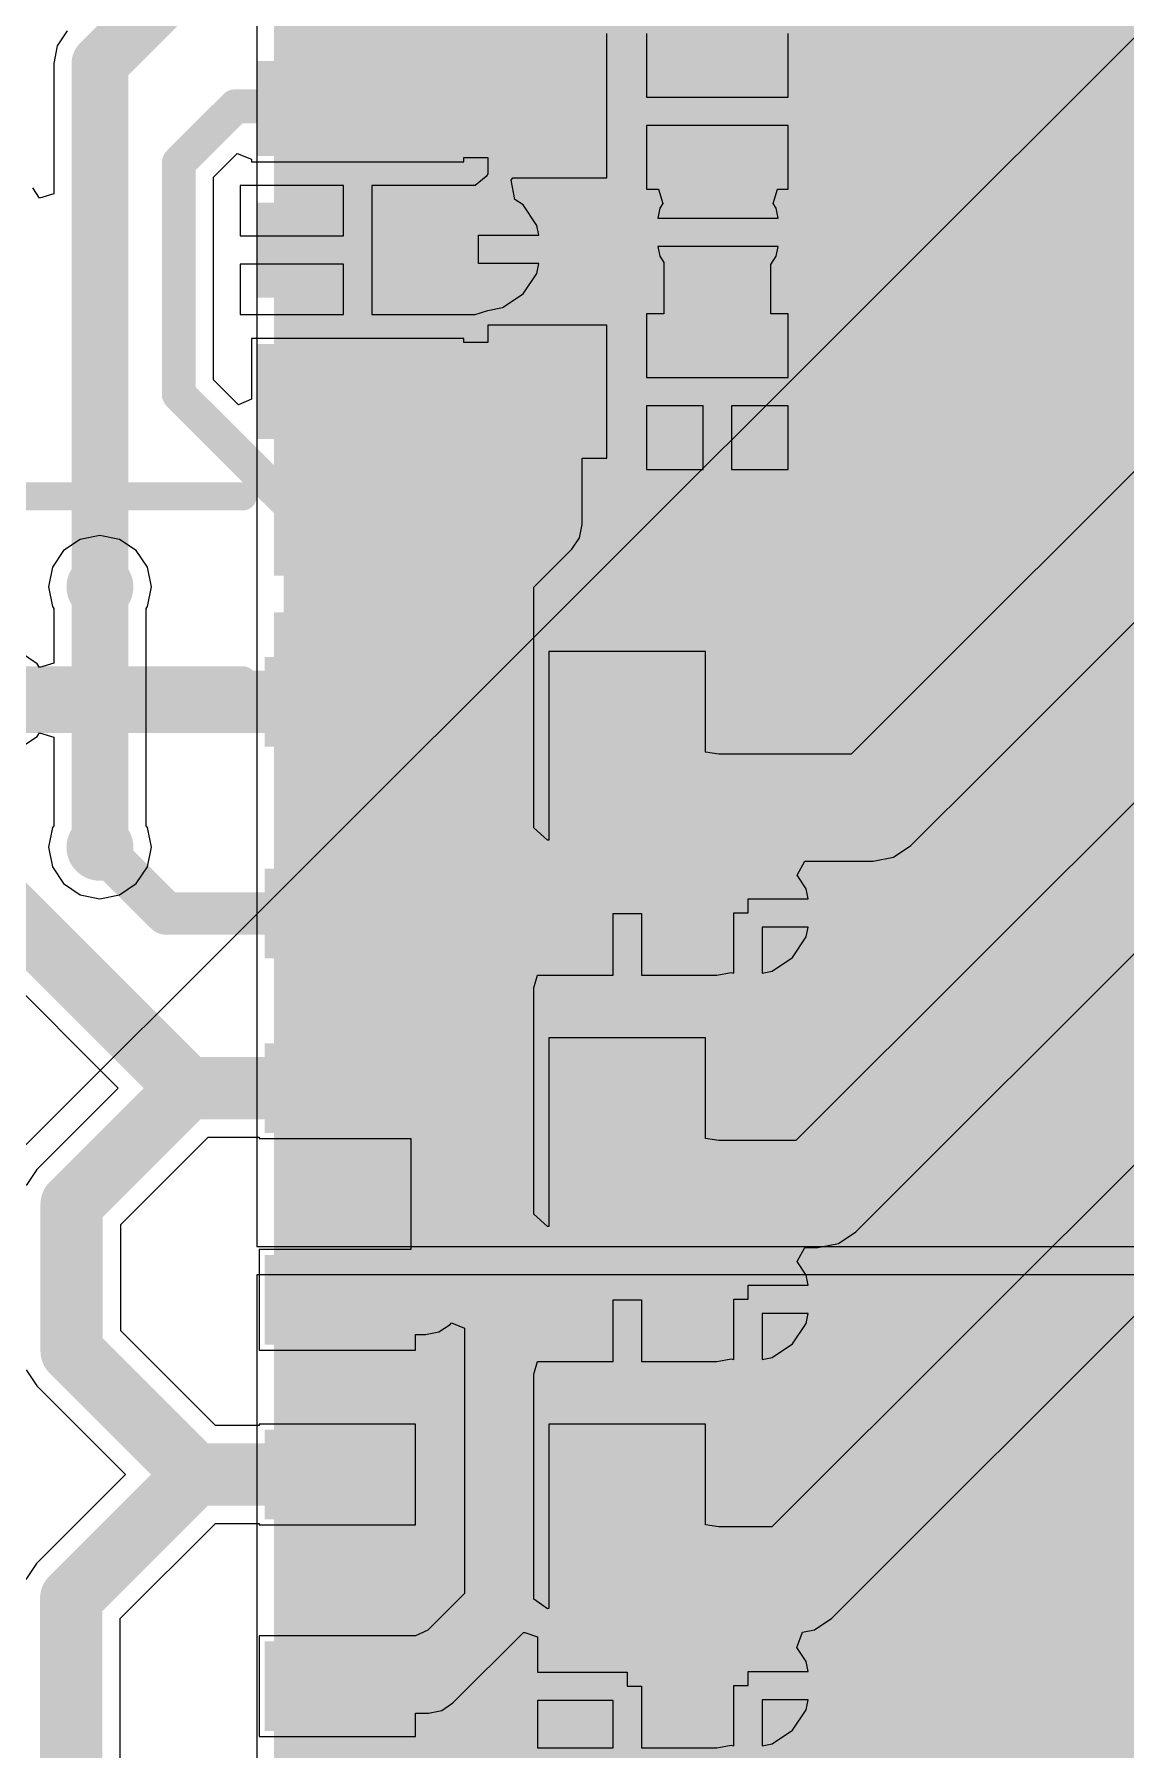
# Model space of a CAD drawing. Header units: millimetres. Extents: x 0 to 214, y 0 to 214.
# Drawn here: x 0.817 to 1.202, y 0.719 to 1.325 of the extents above; entities that cross this region are included whole.
import ezdxf

# ---------------------------------------------------------------- set-up
doc = ezdxf.new("R2010")
doc.units = ezdxf.units.MM
doc.header["$MEASUREMENT"] = 0
for name, color, linetype in [('BottomLayer', 5, 'Continuous'), ('BottomPaste', 16, 'Continuous'), ('BottomSolder', 6, 'Continuous'), ('TopLayer', 1, 'Continuous'), ('TopOverlay', 2, 'Continuous'), ('TopPaste', 8, 'Continuous'), ('TopSolder', 216, 'Continuous'), ('ViaHoleLayer', 16, 'Continuous')]:
    doc.layers.add(name, color=color, linetype=linetype)

# ---------------------------------------------------------------- blocks, each defined once
blk = doc.blocks.new('RES_0603_B_145')
at = {"layer": 'BottomLayer'}
for points in [[(-0.045, -0.0175), (-0.045, 0.0175), (-0.015, 0.0175), (-0.015, -0.0175)], [(0.015, -0.0175), (0.015, 0.0175), (0.045, 0.0175), (0.045, -0.0175)]]:
    blk.add_hatch(color=5, dxfattribs=at).paths.add_polyline_path(points)
at = {"layer": 'BottomPaste'}
for points in [[(-0.045, -0.0175), (-0.045, 0.0175), (-0.015, 0.0175), (-0.015, -0.0175)], [(0.015, -0.0175), (0.015, 0.0175), (0.045, 0.0175), (0.045, -0.0175)]]:
    blk.add_hatch(color=16, dxfattribs=at).paths.add_polyline_path(points)
at = {"layer": 'BottomSolder'}
for points in [[(-0.049, -0.0215), (-0.049, 0.0215), (-0.011, 0.0215), (-0.011, -0.0215)], [(0.011, -0.0215), (0.011, 0.0215), (0.049, 0.0215), (0.049, -0.0215)]]:
    blk.add_hatch(color=6, dxfattribs=at).paths.add_polyline_path(points)
blk = doc.blocks.new('RES_0603_B_146')
at = {"layer": 'BottomLayer'}
for points in [[(-0.045, -0.0175), (-0.045, 0.0175), (-0.015, 0.0175), (-0.015, -0.0175)], [(0.015, -0.0175), (0.015, 0.0175), (0.045, 0.0175), (0.045, -0.0175)]]:
    blk.add_hatch(color=5, dxfattribs=at).paths.add_polyline_path(points)
at = {"layer": 'BottomPaste'}
for points in [[(-0.045, -0.0175), (-0.045, 0.0175), (-0.015, 0.0175), (-0.015, -0.0175)], [(0.015, -0.0175), (0.015, 0.0175), (0.045, 0.0175), (0.045, -0.0175)]]:
    blk.add_hatch(color=16, dxfattribs=at).paths.add_polyline_path(points)
at = {"layer": 'BottomSolder'}
for points in [[(-0.049, -0.0215), (-0.049, 0.0215), (-0.011, 0.0215), (-0.011, -0.0215)], [(0.011, -0.0215), (0.011, 0.0215), (0.049, 0.0215), (0.049, -0.0215)]]:
    blk.add_hatch(color=6, dxfattribs=at).paths.add_polyline_path(points)
blk = doc.blocks.new('SOT_23_5_B_203')
at = {"layer": 'BottomLayer'}
for points in [[(-0.07283465, 0.0492126), (-0.02952755, 0.0492126), (-0.02952755, 0.0255906), (-0.07283465, 0.0255906)], [(0.02952755, 0.0492126), (0.07283465, 0.0492126), (0.07283465, 0.0255906), (0.02952755, 0.0255906)], [(-0.07283465, 0.011811), (-0.02952755, 0.011811), (-0.02952755, -0.011811), (-0.07283465, -0.011811)], [(-0.07283465, -0.0255906), (-0.02952755, -0.0255906), (-0.02952755, -0.0492126), (-0.07283465, -0.0492126)], [(0.02952755, -0.0255906), (0.07283465, -0.0255906), (0.07283465, -0.0492126), (0.02952755, -0.0492126)]]:
    blk.add_hatch(color=5, dxfattribs=at).paths.add_polyline_path(points)
at = {"layer": 'BottomPaste'}
for points in [[(-0.07283465, 0.0492126), (-0.02952755, 0.0492126), (-0.02952755, 0.0255906), (-0.07283465, 0.0255906)], [(0.02952755, 0.0492126), (0.07283465, 0.0492126), (0.07283465, 0.0255906), (0.02952755, 0.0255906)], [(-0.07283465, 0.011811), (-0.02952755, 0.011811), (-0.02952755, -0.011811), (-0.07283465, -0.011811)], [(-0.07283465, -0.0255906), (-0.02952755, -0.0255906), (-0.02952755, -0.0492126), (-0.07283465, -0.0492126)], [(0.02952755, -0.0255906), (0.07283465, -0.0255906), (0.07283465, -0.0492126), (0.02952755, -0.0492126)]]:
    blk.add_hatch(color=16, dxfattribs=at).paths.add_polyline_path(points)
at = {"layer": 'BottomSolder'}
for points in [[(-0.07683465, 0.0532126), (-0.02552755, 0.0532126), (-0.02552755, 0.0215906), (-0.07683465, 0.0215906)], [(0.02552755, 0.0532126), (0.07683465, 0.0532126), (0.07683465, 0.0215906), (0.02552755, 0.0215906)], [(-0.07683465, 0.015811), (-0.02552755, 0.015811), (-0.02552755, -0.015811), (-0.07683465, -0.015811)], [(-0.07683465, -0.0215906), (-0.02552755, -0.0215906), (-0.02552755, -0.0532126), (-0.07683465, -0.0532126)], [(0.02552755, -0.0215906), (0.07683465, -0.0215906), (0.07683465, -0.0532126), (0.02552755, -0.0532126)]]:
    blk.add_hatch(color=6, dxfattribs=at).paths.add_polyline_path(points)
blk = doc.blocks.new('SOT_23_5_B_204')
at = {"layer": 'BottomLayer'}
for points in [[(-0.07283465, 0.0492126), (-0.02952755, 0.0492126), (-0.02952755, 0.0255906), (-0.07283465, 0.0255906)], [(0.02952755, 0.0492126), (0.07283465, 0.0492126), (0.07283465, 0.0255906), (0.02952755, 0.0255906)], [(-0.07283465, 0.011811), (-0.02952755, 0.011811), (-0.02952755, -0.011811), (-0.07283465, -0.011811)], [(-0.07283465, -0.0255906), (-0.02952755, -0.0255906), (-0.02952755, -0.0492126), (-0.07283465, -0.0492126)], [(0.02952755, -0.0255906), (0.07283465, -0.0255906), (0.07283465, -0.0492126), (0.02952755, -0.0492126)]]:
    blk.add_hatch(color=5, dxfattribs=at).paths.add_polyline_path(points)
at = {"layer": 'BottomPaste'}
for points in [[(-0.07283465, 0.0492126), (-0.02952755, 0.0492126), (-0.02952755, 0.0255906), (-0.07283465, 0.0255906)], [(0.02952755, 0.0492126), (0.07283465, 0.0492126), (0.07283465, 0.0255906), (0.02952755, 0.0255906)], [(-0.07283465, 0.011811), (-0.02952755, 0.011811), (-0.02952755, -0.011811), (-0.07283465, -0.011811)], [(-0.07283465, -0.0255906), (-0.02952755, -0.0255906), (-0.02952755, -0.0492126), (-0.07283465, -0.0492126)], [(0.02952755, -0.0255906), (0.07283465, -0.0255906), (0.07283465, -0.0492126), (0.02952755, -0.0492126)]]:
    blk.add_hatch(color=16, dxfattribs=at).paths.add_polyline_path(points)
at = {"layer": 'BottomSolder'}
for points in [[(-0.07683465, 0.0532126), (-0.02552755, 0.0532126), (-0.02552755, 0.0215906), (-0.07683465, 0.0215906)], [(0.02552755, 0.0532126), (0.07683465, 0.0532126), (0.07683465, 0.0215906), (0.02552755, 0.0215906)], [(-0.07683465, 0.015811), (-0.02552755, 0.015811), (-0.02552755, -0.015811), (-0.07683465, -0.015811)], [(-0.07683465, -0.0215906), (-0.02552755, -0.0215906), (-0.02552755, -0.0532126), (-0.07683465, -0.0532126)], [(0.02552755, -0.0215906), (0.07683465, -0.0215906), (0.07683465, -0.0532126), (0.02552755, -0.0532126)]]:
    blk.add_hatch(color=6, dxfattribs=at).paths.add_polyline_path(points)
blk = doc.blocks.new('SOT_23_5_B_205')
at = {"layer": 'BottomLayer'}
for points in [[(-0.07283465, 0.0492126), (-0.02952755, 0.0492126), (-0.02952755, 0.0255906), (-0.07283465, 0.0255906)], [(0.02952755, 0.0492126), (0.07283465, 0.0492126), (0.07283465, 0.0255906), (0.02952755, 0.0255906)], [(-0.07283465, 0.011811), (-0.02952755, 0.011811), (-0.02952755, -0.011811), (-0.07283465, -0.011811)], [(-0.07283465, -0.0255906), (-0.02952755, -0.0255906), (-0.02952755, -0.0492126), (-0.07283465, -0.0492126)], [(0.02952755, -0.0255906), (0.07283465, -0.0255906), (0.07283465, -0.0492126), (0.02952755, -0.0492126)]]:
    blk.add_hatch(color=5, dxfattribs=at).paths.add_polyline_path(points)
at = {"layer": 'BottomPaste'}
for points in [[(-0.07283465, 0.0492126), (-0.02952755, 0.0492126), (-0.02952755, 0.0255906), (-0.07283465, 0.0255906)], [(0.02952755, 0.0492126), (0.07283465, 0.0492126), (0.07283465, 0.0255906), (0.02952755, 0.0255906)], [(-0.07283465, 0.011811), (-0.02952755, 0.011811), (-0.02952755, -0.011811), (-0.07283465, -0.011811)], [(-0.07283465, -0.0255906), (-0.02952755, -0.0255906), (-0.02952755, -0.0492126), (-0.07283465, -0.0492126)], [(0.02952755, -0.0255906), (0.07283465, -0.0255906), (0.07283465, -0.0492126), (0.02952755, -0.0492126)]]:
    blk.add_hatch(color=16, dxfattribs=at).paths.add_polyline_path(points)
at = {"layer": 'BottomSolder'}
for points in [[(-0.07683465, 0.0532126), (-0.02552755, 0.0532126), (-0.02552755, 0.0215906), (-0.07683465, 0.0215906)], [(0.02552755, 0.0532126), (0.07683465, 0.0532126), (0.07683465, 0.0215906), (0.02552755, 0.0215906)], [(-0.07683465, 0.015811), (-0.02552755, 0.015811), (-0.02552755, -0.015811), (-0.07683465, -0.015811)], [(-0.07683465, -0.0215906), (-0.02552755, -0.0215906), (-0.02552755, -0.0532126), (-0.07683465, -0.0532126)], [(0.02552755, -0.0215906), (0.07683465, -0.0215906), (0.07683465, -0.0532126), (0.02552755, -0.0532126)]]:
    blk.add_hatch(color=6, dxfattribs=at).paths.add_polyline_path(points)
blk = doc.blocks.new('SOIC_8_B_261')
at = {"layer": 'BottomLayer'}
for points in [[(-0.07350395, 0.0622047), (-0.13649605, 0.0622047), (-0.13649605, 0.0877953), (-0.07350395, 0.0877953)], [(0.13909445, 0.0622047), (0.07610235, 0.0622047), (0.07610235, 0.0877953), (0.13909445, 0.0877953)], [(-0.07350395, 0.0122047), (-0.13649605, 0.0122047), (-0.13649605, 0.0377953), (-0.07350395, 0.0377953)], [(0.13909445, 0.0122047), (0.07610235, 0.0122047), (0.07610235, 0.0377953), (0.13909445, 0.0377953)], [(-0.07350395, -0.0377953), (-0.13649605, -0.0377953), (-0.13649605, -0.0122047), (-0.07350395, -0.0122047)], [(0.13909445, -0.0377953), (0.07610235, -0.0377953), (0.07610235, -0.0122047), (0.13909445, -0.0122047)], [(-0.07350395, -0.0877953), (-0.13649605, -0.0877953), (-0.13649605, -0.0622047), (-0.07350395, -0.0622047)], [(0.13909445, -0.0877953), (0.07610235, -0.0877953), (0.07610235, -0.0622047), (0.13909445, -0.0622047)]]:
    blk.add_hatch(color=5, dxfattribs=at).paths.add_polyline_path(points)
at = {"layer": 'BottomPaste'}
for points in [[(-0.07350395, 0.0622047), (-0.13649605, 0.0622047), (-0.13649605, 0.0877953), (-0.07350395, 0.0877953)], [(0.13909445, 0.0622047), (0.07610235, 0.0622047), (0.07610235, 0.0877953), (0.13909445, 0.0877953)], [(-0.07350395, 0.0122047), (-0.13649605, 0.0122047), (-0.13649605, 0.0377953), (-0.07350395, 0.0377953)], [(0.13909445, 0.0122047), (0.07610235, 0.0122047), (0.07610235, 0.0377953), (0.13909445, 0.0377953)], [(-0.07350395, -0.0377953), (-0.13649605, -0.0377953), (-0.13649605, -0.0122047), (-0.07350395, -0.0122047)], [(0.13909445, -0.0377953), (0.07610235, -0.0377953), (0.07610235, -0.0122047), (0.13909445, -0.0122047)], [(-0.07350395, -0.0877953), (-0.13649605, -0.0877953), (-0.13649605, -0.0622047), (-0.07350395, -0.0622047)], [(0.13909445, -0.0877953), (0.07610235, -0.0877953), (0.07610235, -0.0622047), (0.13909445, -0.0622047)]]:
    blk.add_hatch(color=16, dxfattribs=at).paths.add_polyline_path(points)
at = {"layer": 'BottomSolder'}
for points in [[(-0.06950395, 0.0582047), (-0.14049605, 0.0582047), (-0.14049605, 0.0917953), (-0.06950395, 0.0917953)], [(0.14309445, 0.0582047), (0.07210235, 0.0582047), (0.07210235, 0.0917953), (0.14309445, 0.0917953)], [(-0.06950395, 0.008204700000000002), (-0.14049605, 0.008204699999999997), (-0.14049605, 0.0417953), (-0.06950395, 0.0417953)], [(0.14309445, 0.008204700000000002), (0.07210235, 0.008204699999999997), (0.07210235, 0.0417953), (0.14309445, 0.0417953)], [(-0.06950395, -0.0417953), (-0.14049605, -0.0417953), (-0.14049605, -0.008204700000000002), (-0.06950395, -0.008204699999999997)], [(0.14309445, -0.0417953), (0.07210235, -0.0417953), (0.07210235, -0.008204700000000002), (0.14309445, -0.008204699999999997)], [(-0.06950395, -0.0917953), (-0.14049605, -0.0917953), (-0.14049605, -0.0582047), (-0.06950395, -0.0582047)], [(0.14309445, -0.0917953), (0.07210235, -0.0917953), (0.07210235, -0.0582047), (0.14309445, -0.0582047)]]:
    blk.add_hatch(color=6, dxfattribs=at).paths.add_polyline_path(points)
blk = doc.blocks.new('D2P___320')
at = {"layer": 'TopLayer'}
blk.add_hatch(color=1, dxfattribs=at).paths.add_polyline_path([(-0.225, 0.3850394), (0.225, 0.3850394), (0.225, 0.0350394), (-0.225, 0.0350394)])
at = {"layer": 'TopPaste'}
blk.add_hatch(color=8, dxfattribs=at).paths.add_polyline_path([(-0.225, 0.3850394), (0.225, 0.3850394), (0.225, 0.0350394), (-0.225, 0.0350394)])
at = {"layer": 'TopSolder'}
blk.add_hatch(color=216, dxfattribs=at).paths.add_polyline_path([(-0.229, 0.3890394), (0.229, 0.3890394), (0.229, 0.0310394), (-0.229, 0.0310394)])
at = {"layer": 'TopOverlay', "const_width": 0.01}
blk.add_lwpolyline([(0.201, -0.064), (0.201, 0.02)], dxfattribs=at)
at = {"layer": 'TopOverlay', "const_width": 0.005}
blk.add_lwpolyline([(0.1985, 0.02, 1), (0.2035, 0.02, 1)], format="xyb", close=True, dxfattribs=at)
blk = doc.blocks.new('D2P___321')
at = {"layer": 'TopLayer'}
blk.add_hatch(color=1, dxfattribs=at).paths.add_polyline_path([(-0.225, 0.3850394), (0.225, 0.3850394), (0.225, 0.0350394), (-0.225, 0.0350394)])
at = {"layer": 'TopPaste'}
blk.add_hatch(color=8, dxfattribs=at).paths.add_polyline_path([(-0.225, 0.3850394), (0.225, 0.3850394), (0.225, 0.0350394), (-0.225, 0.0350394)])
at = {"layer": 'TopSolder'}
blk.add_hatch(color=216, dxfattribs=at).paths.add_polyline_path([(-0.229, 0.3890394), (0.229, 0.3890394), (0.229, 0.0310394), (-0.229, 0.0310394)])
at = {"layer": 'TopOverlay', "const_width": 0.01}
blk.add_lwpolyline([(-0.205, -0.064), (-0.205, 0.02)], dxfattribs=at)
at = {"layer": 'TopOverlay', "const_width": 0.005}
blk.add_lwpolyline([(-0.2075, 0.02, 1), (-0.2025, 0.02, 1)], format="xyb", close=True, dxfattribs=at)

msp = doc.modelspace()

# ---------------------------------------------------------------- hatches: boundary and pattern name
at = {"layer": 'BottomLayer'}
h = msp.add_hatch(color=5, dxfattribs=at)
edge = h.paths.add_edge_path()
edge.add_arc((1.0583699, 1.2554946), 0.011811, 0, 360)
h = msp.add_hatch(color=5, dxfattribs=at)
edge = h.paths.add_edge_path()
edge.add_arc((0.9738189, 1.2494016), 0.011811, 0, 360)
h = msp.add_hatch(color=5, dxfattribs=at)
edge = h.paths.add_edge_path()
edge.add_arc((0.8401409, 1.1301726), 0.011811, 0, 360)
h = msp.add_hatch(color=5, dxfattribs=at)
edge = h.paths.add_edge_path()
edge.add_arc((0.8401409, 1.0381726), 0.011811, 0, 360)
h = msp.add_hatch(color=5, dxfattribs=at)
edge = h.paths.add_edge_path()
edge.add_arc((1.069, 1.015), 0.011811, 0, 360)
h = msp.add_hatch(color=5, dxfattribs=at)
edge = h.paths.add_edge_path()
edge.add_arc((1.069, 0.8785), 0.011811, 0, 360)
h = msp.add_hatch(color=5, dxfattribs=at)
edge = h.paths.add_edge_path()
edge.add_arc((1.069, 0.742), 0.011811, 0, 360)
at = {"layer": 'BottomSolder'}
h = msp.add_hatch(color=6, dxfattribs=at)
edge = h.paths.add_edge_path()
edge.add_arc((1.0583699, 1.2554946), 0.0059055, 0, 360)
h = msp.add_hatch(color=6, dxfattribs=at)
edge = h.paths.add_edge_path()
edge.add_arc((0.9738189, 1.2494016), 0.0059055, 0, 360)
h = msp.add_hatch(color=6, dxfattribs=at)
edge = h.paths.add_edge_path()
edge.add_arc((0.8401409, 1.1301726), 0.0059055, 0, 360)
h = msp.add_hatch(color=6, dxfattribs=at)
edge = h.paths.add_edge_path()
edge.add_arc((0.8401409, 1.0381726), 0.0059055, 0, 360)
h = msp.add_hatch(color=6, dxfattribs=at)
edge = h.paths.add_edge_path()
edge.add_arc((1.069, 1.015), 0.0059055, 0, 360)
h = msp.add_hatch(color=6, dxfattribs=at)
edge = h.paths.add_edge_path()
edge.add_arc((1.069, 0.8785), 0.0059055, 0, 360)
h = msp.add_hatch(color=6, dxfattribs=at)
edge = h.paths.add_edge_path()
edge.add_arc((1.069, 0.742), 0.0059055, 0, 360)
at = {"layer": 'TopLayer'}
h = msp.add_hatch(color=1, dxfattribs=at)
edge = h.paths.add_edge_path()
edge.add_arc((1.0583699, 1.2554946), 0.011811, 0, 360)
h = msp.add_hatch(color=1, dxfattribs=at)
edge = h.paths.add_edge_path()
edge.add_arc((0.9738189, 1.2494016), 0.011811, 0, 360)
msp.add_hatch(color=1, dxfattribs=at).paths.add_polyline_path([(0.905, 0.926), (1.257, 0.926), (1.257, 1.1991726), (0.905, 1.1991726)])
h = msp.add_hatch(color=1, dxfattribs=at)
edge = h.paths.add_edge_path()
edge.add_arc((0.8401409, 1.1301726), 0.011811, 0, 360)
h = msp.add_hatch(color=1, dxfattribs=at)
edge = h.paths.add_edge_path()
edge.add_arc((0.8401409, 1.0381726), 0.011811, 0, 360)
h = msp.add_hatch(color=1, dxfattribs=at)
edge = h.paths.add_edge_path()
edge.add_arc((1.069, 1.015), 0.011811, 0, 360)
h = msp.add_hatch(color=1, dxfattribs=at)
edge = h.paths.add_edge_path()
edge.add_arc((1.069, 0.8785), 0.011811, 0, 360)
h = msp.add_hatch(color=1, dxfattribs=at)
edge = h.paths.add_edge_path()
edge.add_arc((1.069, 0.742), 0.011811, 0, 360)
at = {"layer": 'TopSolder'}
h = msp.add_hatch(color=216, dxfattribs=at)
edge = h.paths.add_edge_path()
edge.add_arc((1.0583699, 1.2554946), 0.0059055, 0, 360)
h = msp.add_hatch(color=216, dxfattribs=at)
edge = h.paths.add_edge_path()
edge.add_arc((0.9738189, 1.2494016), 0.0059055, 0, 360)
h = msp.add_hatch(color=216, dxfattribs=at)
edge = h.paths.add_edge_path()
edge.add_arc((0.8401409, 1.1301726), 0.0059055, 0, 360)
h = msp.add_hatch(color=216, dxfattribs=at)
edge = h.paths.add_edge_path()
edge.add_arc((0.8401409, 1.0381726), 0.0059055, 0, 360)
h = msp.add_hatch(color=216, dxfattribs=at)
edge = h.paths.add_edge_path()
edge.add_arc((1.069, 1.015), 0.0059055, 0, 360)
h = msp.add_hatch(color=216, dxfattribs=at)
edge = h.paths.add_edge_path()
edge.add_arc((1.069, 0.8785), 0.0059055, 0, 360)
h = msp.add_hatch(color=216, dxfattribs=at)
edge = h.paths.add_edge_path()
edge.add_arc((1.069, 0.742), 0.0059055, 0, 360)
at = {"layer": 'ViaHoleLayer'}
h = msp.add_hatch(color=16, dxfattribs=at)
edge = h.paths.add_edge_path()
edge.add_arc((1.0583699, 1.2554946), 0.0059055, 0, 360)
h = msp.add_hatch(color=16, dxfattribs=at)
edge = h.paths.add_edge_path()
edge.add_arc((0.9738189, 1.2494016), 0.0059055, 0, 360)
h = msp.add_hatch(color=16, dxfattribs=at)
edge = h.paths.add_edge_path()
edge.add_arc((0.8401409, 1.1301726), 0.0059055, 0, 360)
h = msp.add_hatch(color=16, dxfattribs=at)
edge = h.paths.add_edge_path()
edge.add_arc((0.8401409, 1.0381726), 0.0059055, 0, 360)
h = msp.add_hatch(color=16, dxfattribs=at)
edge = h.paths.add_edge_path()
edge.add_arc((1.069, 1.015), 0.0059055, 0, 360)
h = msp.add_hatch(color=16, dxfattribs=at)
edge = h.paths.add_edge_path()
edge.add_arc((1.069, 0.8785), 0.0059055, 0, 360)
h = msp.add_hatch(color=16, dxfattribs=at)
edge = h.paths.add_edge_path()
edge.add_arc((1.069, 0.742), 0.0059055, 0, 360)

# ---------------------------------------------------------------- linework, layer by layer
at = {"layer": 'BottomLayer'}
for p, q in [((0.8250692, 1.3213838), (0.8238274, 1.3151409)), ((0.8286055, 1.3266763), (0.8250692, 1.3213838)), ((1.0191409, 1.2746726), (1.0191409, 1.3216724)), ((1.0191409, 1.3216724), (1.0191411, 1.3216724)), ((1.0191411, 1.3216724), (1.0191411, 1.3256728)), ((1.0331409, 1.3256726), (1.0331409, 1.3031727)), ((1.0831409, 1.3031727), (1.0831409, 1.3256726)), ((0.8238274, 1.3151409), (0.8238274, 1.2689953)), ((1.0331409, 1.3031727), (1.058141, 1.3031727)), ((1.058141, 1.3031727), (1.0831409, 1.3031727)), ((1.058141, 1.2931727), (1.0331409, 1.2931727)), ((1.0331409, 1.2931727), (1.0331409, 1.2706726)), ((1.0831409, 1.2931727), (1.058141, 1.2931727)), ((1.0831409, 1.2706726), (1.0831409, 1.2931727)), ((0.8802351, 1.2749321), (0.8886449, 1.2833419)), ((0.8886449, 1.2833419), (0.8936449, 1.2812708)), ((0.8936449, 1.2812708), (0.8936449, 1.2803773)), ((0.8936449, 1.2803773), (0.9686369, 1.2803773)), ((0.9686369, 1.2803773), (0.9686369, 1.2818396)), ((0.9686369, 1.2818396), (0.9771409, 1.2818396)), ((0.9771409, 1.2818396), (0.9771409, 1.2760771)), ((0.8802351, 1.2033226), (0.8802351, 1.2749321)), ((0.9764685, 1.275179), (0.9726368, 1.271968)), ((0.9771409, 1.2760771), (0.9764685, 1.275179)), ((0.9853372, 1.2738659), (0.9858911, 1.2746726)), ((0.9866299, 1.2670735), (0.9853372, 1.2738659)), ((0.9858911, 1.2746726), (1.0191409, 1.2746726)), ((0.8188274, 1.2674785), (0.8163972, 1.2711155)), ((0.8238274, 1.2689953), (0.8188274, 1.2674785)), ((0.9261409, 1.2719679), (0.8896449, 1.2719679)), ((0.8896449, 1.2719679), (0.8896449, 1.2541726)), ((0.9261409, 1.2541726), (0.9261409, 1.2719679)), ((0.9726367, 1.2719679), (0.9361409, 1.2719679)), ((0.9361409, 1.2719679), (0.9361409, 1.2491726)), ((0.9726368, 1.271968), (0.9726367, 1.2719681)), ((0.9726367, 1.2719681), (0.9726367, 1.2719679)), ((0.9895438, 1.2651265), (0.9866299, 1.2670735)), ((1.0331409, 1.2706726), (1.0374019, 1.2706726)), ((1.0374019, 1.2706726), (1.0389387, 1.2656726)), ((1.0778011, 1.2656726), (1.0793379, 1.2706726)), ((1.0793379, 1.2706726), (1.0831409, 1.2706726)), ((0.9943644, 1.2579118), (0.9895438, 1.2651265)), ((1.0378244, 1.2640048), (1.0371262, 1.2604946)), ((1.0389387, 1.2656726), (1.0378244, 1.2640048)), ((1.0789154, 1.2640048), (1.0778011, 1.2656726)), ((1.0796136, 1.2604946), (1.0789154, 1.2640048)), ((0.9950626, 1.2544016), (0.9943644, 1.2579118)), ((1.0371262, 1.2604946), (1.0796136, 1.2604946)), ((0.8896449, 1.2541726), (0.9261409, 1.2541726)), ((0.9361409, 1.2491726), (0.9361409, 1.2263773)), ((0.9738189, 1.2444016), (0.9738189, 1.2544016)), ((0.9738189, 1.2544016), (0.9950626, 1.2544016)), ((1.0796136, 1.2504946), (1.0371262, 1.2504946)), ((1.0371262, 1.2504946), (1.0378244, 1.2469844)), ((1.0789154, 1.2469844), (1.0796136, 1.2504946)), ((0.9261409, 1.2441726), (0.8896449, 1.2441726)), ((0.8896449, 1.2441726), (0.8896449, 1.2263773)), ((0.9261409, 1.2263773), (0.9261409, 1.2441726)), ((0.9950626, 1.2444016), (0.9738189, 1.2444016)), ((0.9943644, 1.2408914), (0.9950626, 1.2444016)), ((1.0378244, 1.2469844), (1.0392785, 1.2448081)), ((1.0392785, 1.2448081), (1.0392785, 1.2266726)), ((1.0770033, 1.2441227), (1.0789154, 1.2469844)), ((1.0770033, 1.2266726), (1.0770033, 1.2441227)), ((0.9895438, 1.2336767), (0.9943644, 1.2408914)), ((1.2718181, 1.2374936), (1.1262488, 1.0919242)), ((0.9823291, 1.2288561), (0.9895438, 1.2336767)), ((0.8896449, 1.2263773), (0.9261409, 1.2263773)), ((0.9361409, 1.2263773), (0.9726369, 1.2263773)), ((0.9726369, 1.2263772), (0.9770455, 1.2278051)), ((0.9726369, 1.2263773), (0.9726369, 1.2263772)), ((0.9770455, 1.2278051), (0.9823291, 1.2288561)), ((1.0392785, 1.2266726), (1.0331409, 1.2266726)), ((1.0331409, 1.2266726), (1.0331409, 1.2041727)), ((1.0831409, 1.2266726), (1.0770033, 1.2266726)), ((1.0831409, 1.2041727), (1.0831409, 1.2266726)), ((1.0191409, 1.2226726), (0.9771409, 1.2226726)), ((0.9771409, 1.2226726), (0.9771409, 1.2165056)), ((1.0191409, 1.1756726), (1.0191409, 1.2226726)), ((0.9686369, 1.2179679), (0.8936449, 1.2179679)), ((0.8936449, 1.2179679), (0.8936449, 1.1964457)), ((0.9686369, 1.2165056), (0.9686369, 1.2179679)), ((0.9771409, 1.2165056), (0.9686369, 1.2165056)), ((1.152924, 1.0652486), (1.2981987, 1.2105232)), ((0.8890255, 1.1945322), (0.8802351, 1.2033226)), ((1.0331409, 1.2041727), (1.058141, 1.2041727)), ((1.058141, 1.2041727), (1.0831409, 1.2041727)), ((0.8936449, 1.1964457), (0.8890255, 1.1945322)), ((1.053141, 1.1941727), (1.0331409, 1.1941727)), ((1.0331409, 1.1941727), (1.0331409, 1.1716726)), ((1.053141, 1.1716726), (1.053141, 1.1941727)), ((1.0831409, 1.1941727), (1.063141, 1.1941727)), ((1.063141, 1.1941727), (1.063141, 1.1716726)), ((1.0831409, 1.1716726), (1.0831409, 1.1941727)), ((1.010376, 1.1521726), (1.010376, 1.1756726)), ((1.010376, 1.1756726), (1.0191409, 1.1756726)), ((1.0331409, 1.1716726), (1.053141, 1.1716726)), ((1.063141, 1.1716726), (1.0831409, 1.1716726)), ((1.0094447, 1.1474904), (1.010376, 1.1521726)), ((1.0067924, 1.1435211), (1.0094447, 1.1474904)), ((1.3028181, 1.1514936), (1.0858596, 0.934535)), ((0.993376, 1.1301047), (1.0067924, 1.1435211)), ((0.993376, 1.0450451), (0.993376, 1.1301047)), ((1.1070103, 0.9023349), (1.3303181, 1.1256426)), ((1.0539755, 1.1073852), (0.9986685, 1.1073852)), ((0.9986685, 1.1073852), (0.9986685, 1.0749837)), ((1.0539755, 1.0760351), (1.0539755, 1.1073852)), ((1.1262485, 1.091924), (1.1053595, 1.071035)), ((1.1262488, 1.0919242), (1.1262485, 1.091924)), ((0.9986685, 1.0749837), (0.9986684, 1.0717632)), ((1.0539756, 1.0717633), (1.0539755, 1.0760351)), ((0.9986684, 1.0717632), (0.9986685, 1.0667631)), ((0.9986685, 1.0667631), (0.9986685, 1.0407457)), ((1.0586739, 1.071035), (1.0539756, 1.0717633)), ((1.1053595, 1.071035), (1.0586739, 1.071035)), ((1.1265102, 1.0388349), (1.1529237, 1.0652484)), ((1.1529237, 1.0652484), (1.152924, 1.0652486)), ((1.3353181, 1.0559935), (1.0773596, 0.798035)), ((0.9982253, 1.0406828), (0.993376, 1.0450451)), ((0.9986685, 1.0407457), (0.9982253, 1.0406828)), ((1.1203909, 1.034746), (1.1265102, 1.0388349)), ((1.0863383, 1.0283102), (1.089011, 1.0333102)), ((1.089011, 1.0333102), (1.1131725, 1.0333102)), ((1.0985103, 0.7658349), (1.3675182, 1.0348428)), ((1.1131725, 1.0333102), (1.1203909, 1.034746)), ((1.0895455, 1.0235102), (1.0863383, 1.0283102)), ((1.069, 1.015), (1.069, 1.02)), ((1.069, 1.02), (1.0902437, 1.02)), ((1.0902437, 1.02), (1.0895455, 1.0235102)), ((1.0213222, 0.99296), (1.0213222, 1.0147712)), ((1.0213222, 1.0147712), (1.0313222, 1.0147712)), ((1.0313222, 1.0147712), (1.0313222, 0.99296)), ((1.064, 0.9937563), (1.064, 1.015)), ((1.064, 1.015), (1.069, 1.015)), ((1.0902437, 1.01), (1.074, 1.01)), ((1.074, 1.01), (1.074, 0.9937563)), ((1.0847249, 0.9992751), (1.0895455, 1.0064898)), ((1.0895455, 1.0064898), (1.0902437, 1.01)), ((0.7981074, 1.0015951), (0.8466283, 0.9530742)), ((1.0579755, 0.9929599), (1.0629756, 0.99396)), ((1.0629756, 0.99396), (1.064, 0.9937563)), ((1.074, 0.9937563), (1.0775102, 0.9944545)), ((1.0775102, 0.9944545), (1.0847249, 0.9992751)), ((0.993376, 0.9884953), (0.9946686, 0.99296)), ((0.993376, 0.9085451), (0.993376, 0.9884953)), ((0.9946686, 0.99296), (1.0213222, 0.99296)), ((1.0313222, 0.99296), (1.0579753, 0.99296)), ((1.0579753, 0.99296), (1.0579755, 0.9929598)), ((1.0579755, 0.9929598), (1.0579755, 0.9929599)), ((1.0539755, 0.9708852), (0.9986685, 0.9708852)), ((0.9986685, 0.9708852), (0.9986685, 0.9384837)), ((1.0539755, 0.9395351), (1.0539755, 0.9708852)), ((0.8466283, 0.9530742), (0.8178846, 0.9243305)), ((1.0539756, 0.9352633), (1.0539755, 0.9395351)), ((0.8474739, 0.9048946), (0.8783205, 0.9357412)), ((0.8783205, 0.9357412), (0.8963063, 0.9357412)), ((0.8963063, 0.9357412), (0.8963063, 0.9352632)), ((0.8963063, 0.9352632), (0.9499058, 0.9352632)), ((0.9499058, 0.9352632), (0.9499058, 0.896082)), ((0.9986685, 0.9384837), (0.9986684, 0.9352632)), ((0.9986684, 0.9352632), (0.9986685, 0.9302631)), ((1.0586739, 0.934535), (1.0539756, 0.9352633)), ((1.0858596, 0.934535), (1.0586739, 0.934535)), ((0.9986685, 0.9302631), (0.9986685, 0.9042457)), ((0.8178846, 0.9243305), (0.8141273, 0.9187073)), ((0.8474739, 0.8673522), (0.8474739, 0.9048946)), ((0.9982253, 0.9041828), (0.993376, 0.9085451)), ((0.9986685, 0.9042457), (0.9982253, 0.9041828)), ((1.0936726, 0.8968102), (1.100891, 0.898246)), ((1.100891, 0.898246), (1.1070103, 0.9023349)), ((0.9499058, 0.896082), (0.8963063, 0.896082)), ((0.8963063, 0.896082), (0.8963063, 0.86046)), ((1.0863383, 0.8918102), (1.089011, 0.8968102)), ((1.0895455, 0.8870102), (1.0863383, 0.8918102)), ((1.089011, 0.8968102), (1.0936726, 0.8968102)), ((1.0902437, 0.8835), (1.0895455, 0.8870102)), ((1.069, 0.8785), (1.069, 0.8835)), ((1.069, 0.8835), (1.0902437, 0.8835)), ((1.0213222, 0.85646), (1.0213222, 0.878271)), ((1.0213222, 0.878271), (1.0313222, 0.878271)), ((1.0313222, 0.878271), (1.0313222, 0.85646)), ((1.064, 0.8572563), (1.064, 0.8785)), ((1.064, 0.8785), (1.069, 0.8785)), ((1.0902437, 0.8735), (1.074, 0.8735)), ((1.074, 0.8735), (1.074, 0.8572563)), ((1.0895455, 0.8699898), (1.0902437, 0.8735)), ((0.8809188, 0.8339072), (0.8474739, 0.8673522)), ((0.9551114, 0.8660359), (0.9597936, 0.8669672)), ((0.9597936, 0.8669672), (0.9637629, 0.8696195)), ((0.9637629, 0.8696195), (0.9642864, 0.870143)), ((0.9642864, 0.870143), (0.9689058, 0.8682295)), ((0.9689058, 0.8682295), (0.9689058, 0.7745948)), ((1.0847249, 0.8627751), (1.0895455, 0.8699898)), ((0.9516133, 0.86046), (0.9516133, 0.8660359)), ((0.9516133, 0.8660359), (0.9551114, 0.8660359)), ((1.0775102, 0.8579545), (1.0847249, 0.8627751)), ((0.8963063, 0.86046), (0.9516133, 0.86046)), ((0.993376, 0.8519953), (0.9946686, 0.85646)), ((0.9946686, 0.85646), (1.0213222, 0.85646)), ((1.0313222, 0.85646), (1.0579753, 0.85646)), ((1.0579753, 0.85646), (1.0579755, 0.8564598)), ((1.0579755, 0.8564599), (1.0629756, 0.85746)), ((1.0579755, 0.8564598), (1.0579755, 0.8564599)), ((1.0629756, 0.85746), (1.064, 0.8572563)), ((1.074, 0.8572563), (1.0775102, 0.8579545)), ((0.8141273, 0.8535395), (0.8178846, 0.8479163)), ((0.993376, 0.7725317), (0.993376, 0.8519953)), ((0.8178846, 0.8479163), (0.8492267, 0.8165742)), ((0.8963063, 0.8339072), (0.8809188, 0.8339072)), ((0.9516133, 0.8343852), (0.8963063, 0.8343852)), ((0.8963063, 0.8343852), (0.8963063, 0.8339072)), ((0.9516133, 0.7987632), (0.9516133, 0.8343852)), ((1.0539755, 0.8343852), (0.9986685, 0.8343852)), ((0.9986685, 0.8343852), (0.9986685, 0.8019837)), ((1.0539755, 0.8030351), (1.0539755, 0.8343852)), ((0.8492267, 0.8165742), (0.8177437, 0.7850912)), ((0.9986685, 0.8019837), (0.9986684, 0.7987632)), ((1.0539756, 0.7987633), (1.0539755, 0.8030351)), ((0.847333, 0.7656553), (0.8809189, 0.7992412)), ((0.8809189, 0.7992412), (0.8963063, 0.7992412)), ((0.8963063, 0.7992412), (0.8963063, 0.7987632)), ((0.8963063, 0.7987632), (0.9516133, 0.7987632)), ((0.9986684, 0.7987632), (0.9986685, 0.7937631)), ((1.0586739, 0.798035), (1.0539756, 0.7987633)), ((1.0773596, 0.798035), (1.0586739, 0.798035)), ((0.9986685, 0.7937631), (0.9986685, 0.7692576)), ((0.8177437, 0.7850912), (0.8139864, 0.779468)), ((0.9689058, 0.7745948), (0.9558628, 0.7615518)), ((0.9981847, 0.7690649), (0.993376, 0.7725317)), ((0.847333, 0.6951796), (0.847333, 0.7656553)), ((0.9986685, 0.7692576), (0.9981847, 0.7690649)), ((1.092391, 0.761746), (1.0985103, 0.7658349)), ((0.9516131, 0.759582), (0.8963063, 0.759582)), ((0.8963063, 0.759582), (0.8963063, 0.72396)), ((0.9516132, 0.7595821), (0.9516131, 0.759582)), ((0.9558628, 0.7615518), (0.9516132, 0.7595822)), ((0.9516132, 0.7595822), (0.9516132, 0.7595821)), ((0.9647841, 0.7358671), (0.9896685, 0.7607515)), ((0.9896685, 0.7607515), (0.9902007, 0.7607328)), ((0.9902007, 0.7607328), (0.9946685, 0.7591731)), ((0.9946685, 0.7591731), (0.9946685, 0.746771)), ((1.0862594, 0.7554284), (1.0882534, 0.760923)), ((1.0882534, 0.760923), (1.092391, 0.761746)), ((1.0895455, 0.7505102), (1.0862594, 0.7554284)), ((0.9946685, 0.746771), (1.0263222, 0.746771)), ((1.0263222, 0.746771), (1.0263222, 0.741771)), ((1.069, 0.742), (1.069, 0.747)), ((1.069, 0.747), (1.0902437, 0.747)), ((1.0902437, 0.747), (1.0895455, 0.7505102)), ((1.0263222, 0.741771), (1.0313222, 0.741771)), ((1.0313222, 0.741771), (1.0313222, 0.71996)), ((1.064, 0.7207563), (1.064, 0.742)), ((1.064, 0.742), (1.069, 0.742)), ((0.9608148, 0.7332148), (0.9647841, 0.7358671)), ((1.0213222, 0.736771), (0.9946685, 0.736771)), ((0.9946685, 0.736771), (0.9946685, 0.71996)), ((1.0213222, 0.71996), (1.0213222, 0.736771)), ((1.0902437, 0.737), (1.074, 0.737)), ((1.074, 0.737), (1.074, 0.7207563)), ((1.0847249, 0.7262751), (1.0895455, 0.7334898)), ((1.0895455, 0.7334898), (1.0902437, 0.737)), ((0.9516133, 0.72396), (0.9516133, 0.7322835)), ((0.9516133, 0.7322835), (0.9561326, 0.7322835)), ((0.9561326, 0.7322835), (0.9608148, 0.7332148)), ((0.8963063, 0.72396), (0.9516133, 0.72396)), ((1.074, 0.7207563), (1.0775102, 0.7214545)), ((1.0775102, 0.7214545), (1.0847249, 0.7262751)), ((0.9946685, 0.71996), (1.0213222, 0.71996)), ((1.0313222, 0.71996), (1.0579753, 0.71996)), ((1.0579753, 0.71996), (1.0579755, 0.7199598)), ((1.0579755, 0.7199599), (1.0629756, 0.72096)), ((1.0579755, 0.7199598), (1.0579755, 0.7199599)), ((1.0629756, 0.72096), (1.064, 0.7207563))]:
    msp.add_line(p, q, dxfattribs=at)
for points, const_width in [([(0.8401409, 1.3151409), (0.8741726, 1.3491726)], 0.02), ([(0.8401409, 1.1301726), (0.8401409, 1.3151409)], 0.02), ([(0.9311409, 1.2991726), (0.9981409, 1.2991726)], 0.022), ([(1.0583699, 1.2554946), (1.0583699, 1.2979436)], 0.025), ([(0.868, 1.28), (0.888, 1.3)], 0.012), ([(0.888, 1.3), (0.9303135, 1.3)], 0.012), ([(0.9303135, 1.3), (0.9311409, 1.2991726)], 0.012), ([(0.868, 1.1982547), (0.868, 1.28)], 0.012), ([(1.0581409, 1.2552656), (1.0583699, 1.2554946)], 0.025), ([(1.0581409, 1.1991726), (1.0581409, 1.2552656)], 0.025), ([(0.9313699, 1.2494016), (0.9738189, 1.2494016)], 0.025), ([(1.1395863, 1.0785863), (1.2906805, 1.2296805)], 0.025), ([(0.9311409, 1.1991726), (0.9981409, 1.1991726)], 0.022), ([(0.868, 1.1982547), (0.9621409, 1.1041138)], 0.012), ([(0.9981409, 1.1521726), (0.9981409, 1.1991726)], 0.012), ([(0.9811409, 1.1351726), (0.9981409, 1.1521726)], 0.012), ([(1.0936726, 0.9156726), (1.3216805, 1.1436805)], 0.025), ([(0.9811409, 0.7695269), (0.9811409, 1.1351726)], 0.012), ([(0.9621409, 0.8853005), (0.9621409, 1.1041138)], 0.012), ([(0.8051409, 1.0895742), (0.9239598, 1.0895742)], 0.022), ([(1.1131725, 1.0521726), (1.1395862, 1.0785863)], 0.025), ([(1.1395862, 1.0785863), (1.1395863, 1.0785863)], 0.025), ([(1.026322, 1.0521726), (1.1131725, 1.0521726)], 0.025), ([(1.0851726, 0.7791726), (1.3541805, 1.0481805)], 0.025), ([(0.8401409, 1.0381726), (0.8635425, 1.014771)], 0.015), ([(0.8051409, 1.0190742), (0.8711409, 0.9530742)], 0.022), ([(1.026551, 1.015), (1.069, 1.015)], 0.025), ([(0.8635425, 1.014771), (0.9239598, 1.014771)], 0.015), ([(0.8301409, 0.9120742), (0.8711409, 0.9530742)], 0.022), ([(0.8711409, 0.9530742), (0.9239598, 0.9530742)], 0.022), ([(1.026322, 0.9156726), (1.0936726, 0.9156726)], 0.025), ([(0.8301409, 0.8601726), (0.8301409, 0.9120742)], 0.022), ([(0.9551114, 0.878271), (0.9621409, 0.8853005)], 0.012), ([(1.026551, 0.8785), (1.069, 0.8785)], 0.025), ([(0.9239598, 0.878271), (0.9551114, 0.878271)], 0.012), ([(0.8301409, 0.8601726), (0.8737393, 0.8165742)], 0.022), ([(0.83, 0.7728349), (0.8737393, 0.8165742)], 0.022), ([(0.8737393, 0.8165742), (0.9239598, 0.8165742)], 0.022), ([(1.026322, 0.7791726), (1.0851726, 0.7791726)], 0.025), ([(0.83, 0.688), (0.83, 0.7728349)], 0.022), ([(0.9561326, 0.7445186), (0.9811409, 0.7695269)], 0.012), ([(1.026322, 0.741771), (1.026551, 0.742)], 0.025), ([(1.026551, 0.742), (1.069, 0.742)], 0.025), ([(0.9239598, 0.741771), (0.9267074, 0.7445186)], 0.012), ([(0.9267074, 0.7445186), (0.9561326, 0.7445186)], 0.012)]:
    msp.add_lwpolyline(points, dxfattribs=dict(at, const_width=const_width))
for points, const_width in [([(0.8351409, 1.3151409, 1), (0.8451409, 1.3151409, 1)], 0.01), ([(0.8351409, 1.3151409, 1), (0.8451409, 1.3151409, 1)], 0.01), ([(0.9256409, 1.2991726, 1), (0.9366409, 1.2991726, 1)], 0.011), ([(0.9926409, 1.2991726, 1), (1.0036409, 1.2991726, 1)], 0.011), ([(1.0521199, 1.2979436, 1), (1.0646199, 1.2979436, 1)], 0.0125), ([(0.885, 1.3, 1), (0.891, 1.3, 1)], 0.006), ([(0.885, 1.3, 1), (0.891, 1.3, 1)], 0.006), ([(0.9273135, 1.3, 1), (0.9333135, 1.3, 1)], 0.006), ([(0.9273135, 1.3, 1), (0.9333135, 1.3, 1)], 0.006), ([(0.9281409, 1.2991726, 1), (0.9341409, 1.2991726, 1)], 0.006), ([(0.865, 1.28, 1), (0.871, 1.28, 1)], 0.006), ([(0.865, 1.28, 1), (0.871, 1.28, 1)], 0.006), ([(1.0518909, 1.2552656, 1), (1.0643909, 1.2552656, 1)], 0.0125), ([(1.0518909, 1.2552656, 1), (1.0643909, 1.2552656, 1)], 0.0125), ([(1.0521199, 1.2554946, 1), (1.0646199, 1.2554946, 1)], 0.0125), ([(1.0521199, 1.2554946, 1), (1.0646199, 1.2554946, 1)], 0.0125), ([(0.9251199, 1.2494016, 1), (0.9376199, 1.2494016, 1)], 0.0125), ([(0.9675689, 1.2494016, 1), (0.9800689, 1.2494016, 1)], 0.0125), ([(0.9256409, 1.1991726, 1), (0.9366409, 1.1991726, 1)], 0.011), ([(0.9926409, 1.1991726, 1), (1.0036409, 1.1991726, 1)], 0.011), ([(1.0518909, 1.1991726, 1), (1.0643909, 1.1991726, 1)], 0.0125), ([(0.865, 1.1982547, 1), (0.871, 1.1982547, 1)], 0.006), ([(0.865, 1.1982547, 1), (0.871, 1.1982547, 1)], 0.006), ([(0.9951409, 1.1991726, 1), (1.0011409, 1.1991726, 1)], 0.006), ([(0.9951409, 1.1521726, 1), (1.0011409, 1.1521726, 1)], 0.006), ([(0.9951409, 1.1521726, 1), (1.0011409, 1.1521726, 1)], 0.006), ([(0.8351409, 1.1301726, 1), (0.8451409, 1.1301726, 1)], 0.01), ([(0.9781409, 1.1351726, 1), (0.9841409, 1.1351726, 1)], 0.006), ([(0.9781409, 1.1351726, 1), (0.9841409, 1.1351726, 1)], 0.006), ([(0.9591409, 1.1041138, 1), (0.9651409, 1.1041138, 1)], 0.006), ([(0.9591409, 1.1041138, 1), (0.9651409, 1.1041138, 1)], 0.006), ([(0.9184598, 1.0895742, 1), (0.9294598, 1.0895742, 1)], 0.011), ([(1.1333362, 1.0785863, 1), (1.1458362, 1.0785863, 1)], 0.0125), ([(1.1333362, 1.0785863, 1), (1.1458362, 1.0785863, 1)], 0.0125), ([(1.1333363, 1.0785863, 1), (1.1458363, 1.0785863, 1)], 0.0125), ([(1.1333363, 1.0785863, 1), (1.1458363, 1.0785863, 1)], 0.0125), ([(1.020072, 1.0521726, 1), (1.032572, 1.0521726, 1)], 0.0125), ([(1.1069225, 1.0521726, 1), (1.1194225, 1.0521726, 1)], 0.0125), ([(1.1069225, 1.0521726, 1), (1.1194225, 1.0521726, 1)], 0.0125), ([(0.8363909, 1.0381726, 1), (0.8438909, 1.0381726, 1)], 0.0075), ([(1.020301, 1.015, 1), (1.032801, 1.015, 1)], 0.0125), ([(1.06275, 1.015, 1), (1.07525, 1.015, 1)], 0.0125), ([(0.8597925, 1.014771, 1), (0.8672925, 1.014771, 1)], 0.0075), ([(0.8597925, 1.014771, 1), (0.8672925, 1.014771, 1)], 0.0075), ([(0.9202098, 1.014771, 1), (0.9277098, 1.014771, 1)], 0.0075), ([(0.8656409, 0.9530742, 1), (0.8766409, 0.9530742, 1)], 0.011), ([(0.8656409, 0.9530742, 1), (0.8766409, 0.9530742, 1)], 0.011), ([(0.8656409, 0.9530742, 1), (0.8766409, 0.9530742, 1)], 0.011), ([(0.9184598, 0.9530742, 1), (0.9294598, 0.9530742, 1)], 0.011), ([(1.020072, 0.9156726, 1), (1.032572, 0.9156726, 1)], 0.0125), ([(1.0874226, 0.9156726, 1), (1.0999226, 0.9156726, 1)], 0.0125), ([(1.0874226, 0.9156726, 1), (1.0999226, 0.9156726, 1)], 0.0125), ([(0.8246409, 0.9120742, 1), (0.8356409, 0.9120742, 1)], 0.011), ([(0.8246409, 0.9120742, 1), (0.8356409, 0.9120742, 1)], 0.011), ([(0.9591409, 0.8853005, 1), (0.9651409, 0.8853005, 1)], 0.006), ([(0.9591409, 0.8853005, 1), (0.9651409, 0.8853005, 1)], 0.006), ([(1.020301, 0.8785, 1), (1.032801, 0.8785, 1)], 0.0125), ([(1.06275, 0.8785, 1), (1.07525, 0.8785, 1)], 0.0125), ([(0.9209598, 0.878271, 1), (0.9269598, 0.878271, 1)], 0.006), ([(0.9521114, 0.878271, 1), (0.9581114, 0.878271, 1)], 0.006), ([(0.9521114, 0.878271, 1), (0.9581114, 0.878271, 1)], 0.006), ([(0.8246409, 0.8601726, 1), (0.8356409, 0.8601726, 1)], 0.011), ([(0.8246409, 0.8601726, 1), (0.8356409, 0.8601726, 1)], 0.011), ([(0.8682393, 0.8165742, 1), (0.8792393, 0.8165742, 1)], 0.011), ([(0.8682393, 0.8165742, 1), (0.8792393, 0.8165742, 1)], 0.011), ([(0.8682393, 0.8165742, 1), (0.8792393, 0.8165742, 1)], 0.011), ([(0.9184598, 0.8165742, 1), (0.9294598, 0.8165742, 1)], 0.011), ([(1.020072, 0.7791726, 1), (1.032572, 0.7791726, 1)], 0.0125), ([(1.0789226, 0.7791726, 1), (1.0914226, 0.7791726, 1)], 0.0125), ([(1.0789226, 0.7791726, 1), (1.0914226, 0.7791726, 1)], 0.0125), ([(0.8245, 0.7728349, 1), (0.8355, 0.7728349, 1)], 0.011), ([(0.8245, 0.7728349, 1), (0.8355, 0.7728349, 1)], 0.011), ([(0.9781409, 0.7695269, 1), (0.9841409, 0.7695269, 1)], 0.006), ([(0.9781409, 0.7695269, 1), (0.9841409, 0.7695269, 1)], 0.006), ([(1.020072, 0.741771, 1), (1.032572, 0.741771, 1)], 0.0125), ([(1.020301, 0.742, 1), (1.032801, 0.742, 1)], 0.0125), ([(1.020301, 0.742, 1), (1.032801, 0.742, 1)], 0.0125), ([(1.06275, 0.742, 1), (1.07525, 0.742, 1)], 0.0125), ([(0.9209598, 0.741771, 1), (0.9269598, 0.741771, 1)], 0.006), ([(0.9237074, 0.7445186, 1), (0.9297074, 0.7445186, 1)], 0.006), ([(0.9237074, 0.7445186, 1), (0.9297074, 0.7445186, 1)], 0.006), ([(0.9531326, 0.7445186, 1), (0.9591326, 0.7445186, 1)], 0.006), ([(0.9531326, 0.7445186, 1), (0.9591326, 0.7445186, 1)], 0.006)]:
    msp.add_lwpolyline(points, format="xyb", close=True, dxfattribs=dict(at, const_width=const_width))
at = {"layer": 'BottomSolder'}
msp.add_line((0.0144901, 0.1343284), (214.0602332, 213.986523), dxfattribs=at)
at = {"layer": 'TopLayer'}
for p, q in [((0.895546, 1.3581728), (0.895546, 1.1281728)), ((0.8331914, 1.1469502), (0.8272999, 1.1430136)), ((0.8401409, 1.1483325), (0.8331914, 1.1469502)), ((0.8470904, 1.1469502), (0.8401409, 1.1483325)), ((0.8529819, 1.1430136), (0.8470904, 1.1469502)), ((0.8272999, 1.1430136), (0.8233633, 1.1371221)), ((0.8569185, 1.1371221), (0.8529819, 1.1430136)), ((0.8233633, 1.1371221), (0.821981, 1.1301726)), ((0.8583008, 1.1301726), (0.8569185, 1.1371221)), ((0.821981, 1.1301726), (0.8233633, 1.1232231)), ((0.8569185, 1.1232231), (0.8583008, 1.1301726)), ((0.895546, 1.1281728), (0.8955458, 1.1281728)), ((0.8955458, 1.1281728), (0.8955458, 1.1271581)), ((0.8233633, 1.1232231), (0.8238274, 1.1225285)), ((0.8238274, 1.1225285), (0.8238274, 1.103265)), ((0.8564544, 1.1225285), (0.8569185, 1.1232231)), ((0.8564544, 1.0458167), (0.8564544, 1.1225285)), ((0.8955458, 1.1271581), (0.895546, 1.1271581)), ((0.895546, 1.1271581), (0.895546, 0.8971584)), ((0.8179819, 1.1030136), (0.8120904, 1.1069502)), ((0.8188274, 1.1017483), (0.8179819, 1.1030136)), ((0.8238274, 1.103265), (0.8188274, 1.1017483)), ((0.8120904, 1.073395), (0.8179819, 1.0773316)), ((0.8179819, 1.0773316), (0.8188274, 1.0785969)), ((0.8188274, 1.0785969), (0.8238274, 1.0770802)), ((0.8238274, 1.0770802), (0.8238274, 1.0458167)), ((0.8233633, 1.0451221), (0.821981, 1.0381726)), ((0.8238274, 1.0458167), (0.8233633, 1.0451221)), ((0.8569185, 1.0451221), (0.8564544, 1.0458167)), ((0.8583008, 1.0381726), (0.8569185, 1.0451221)), ((0.821981, 1.0381726), (0.8233633, 1.0312231)), ((0.8569185, 1.0312231), (0.8583008, 1.0381726)), ((0.8233633, 1.0312231), (0.8272999, 1.0253316)), ((0.8529819, 1.0253316), (0.8569185, 1.0312231)), ((0.8272999, 1.0253316), (0.8331914, 1.021395)), ((0.8470904, 1.021395), (0.8529819, 1.0253316)), ((0.8331914, 1.021395), (0.8401409, 1.0200127)), ((0.8401409, 1.0200127), (0.8470904, 1.021395)), ((0.895546, 0.8971584), (1.0805461, 0.8971584)), ((1.0805461, 0.8971584), (1.265546, 0.8971584)), ((1.0805461, 0.8871584), (0.895546, 0.8871584)), ((0.895546, 0.8871584), (0.895546, 0.7072675)), ((1.265546, 0.8871584), (1.0805461, 0.8871584))]:
    msp.add_line(p, q, dxfattribs=at)
for points, const_width in [([(0.8401409, 1.0381726), (0.8401409, 1.1301726)], 0.02), ([(1.080546, 0.8921583), (1.2413877, 1.053)], 0.025), ([(1.080546, 0.8421583), (1.080546, 0.8921583)], 0.05), ([(0.943, 0.7546123), (1.0737169, 0.8853292)], 0.025), ([(0.9143877, 0.676), (1.080546, 0.8421583)], 0.05), ([(0.943, 0.561), (0.943, 0.7546123)], 0.03)]:
    msp.add_lwpolyline(points, dxfattribs=dict(at, const_width=const_width))
for points, const_width in [([(0.8351409, 1.1301726, 1), (0.8451409, 1.1301726, 1)], 0.01), ([(0.8351409, 1.0381726, 1), (0.8451409, 1.0381726, 1)], 0.01), ([(1.068046, 0.8921583, 1), (1.093046, 0.8921583, 1)], 0.025), ([(1.074296, 0.8921583, 1), (1.086796, 0.8921583, 1)], 0.0125), ([(1.0674669, 0.8853292, 1), (1.0799669, 0.8853292, 1)], 0.0125), ([(1.068046, 0.8421583, 1), (1.093046, 0.8421583, 1)], 0.025), ([(1.068046, 0.8421583, 1), (1.093046, 0.8421583, 1)], 0.025), ([(0.9355, 0.7546123, 1), (0.9505, 0.7546123, 1)], 0.015), ([(0.93675, 0.7546123, 1), (0.94925, 0.7546123, 1)], 0.0125)]:
    msp.add_lwpolyline(points, format="xyb", close=True, dxfattribs=dict(at, const_width=const_width))
at = {"layer": 'TopSolder'}
msp.add_line((0.0144901, 0.1343287), (214.0602332, 213.986523), dxfattribs=at)

# ---------------------------------------------------------------- block references
for name, p, rotation in [('D2P___320', (0.8705066, 1.3631726), 270), ('SOIC_8_B_261', (0.8261409, 1.2741726), 180), ('D2P___321', (0.8705066, 0.8921583), 270), ('SOT_23_5_B_203', (0.9751409, 1.0521726), 180), ('SOT_23_5_B_205', (0.9751409, 0.9156726), 180), ('SOT_23_5_B_204', (0.9751409, 0.7791726), 180)]:
    msp.add_blockref(name, p, dxfattribs=dict(rotation=rotation))
for name, p in [('RES_0603_B_146', (1.0281409, 1.2981726)), ('RES_0603_B_145', (1.0281409, 1.1991726))]:
    msp.add_blockref(name, p)

doc.saveas('drawing.dxf')
